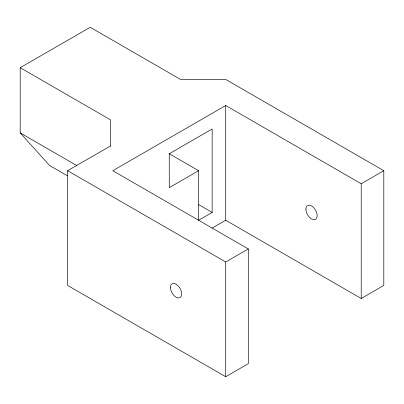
<?xml version="1.0" encoding="UTF-8"?>
<svg xmlns="http://www.w3.org/2000/svg" width="404" height="404" viewBox="0 0 404 404"><rect width="100%" height="100%" fill="white"/><g stroke="black" fill="none" stroke-linecap="round" stroke-linejoin="round"><path stroke-width="0.61" d="M67.518 175.861L49.561 165.494L20.2 132.896L20.2 67.7L90.208 27.28L180.548 79.437L225.715 79.437L383.8 170.705L383.8 285.446L361.216 298.485L225.715 220.256L212.075 228.129M383.8 170.705L361.216 183.744L225.715 105.515L112.792 170.705L248.298 248.94L248.298 363.681L225.715 376.72L67.625 285.446L67.625 170.705L110.534 145.935M198.611 170.705L169.256 187.658L169.256 153.757L212.161 128.982L212.161 212.433L198.611 220.256L198.611 170.705L169.109 153.672M67.625 170.705L225.715 261.979L248.298 248.94M20.2 67.7L110.534 119.857L110.534 146.182M198.505 204.545L212.161 212.433M20.2 132.896L76.795 165.569M361.216 183.744L361.216 298.485M225.715 105.515L225.715 220.256M225.715 261.979L225.715 376.72M305.884 209.171A7.984 4.611 60 0 0 314.352 219.705A7.984 4.611 60 0 0 314.352 208.413A7.984 4.611 60 0 0 305.884 209.171M170.382 287.406A7.984 4.611 60 0 0 178.851 297.94A7.984 4.611 60 0 0 178.851 286.648A7.984 4.611 60 0 0 170.382 287.406"/></g></svg>
